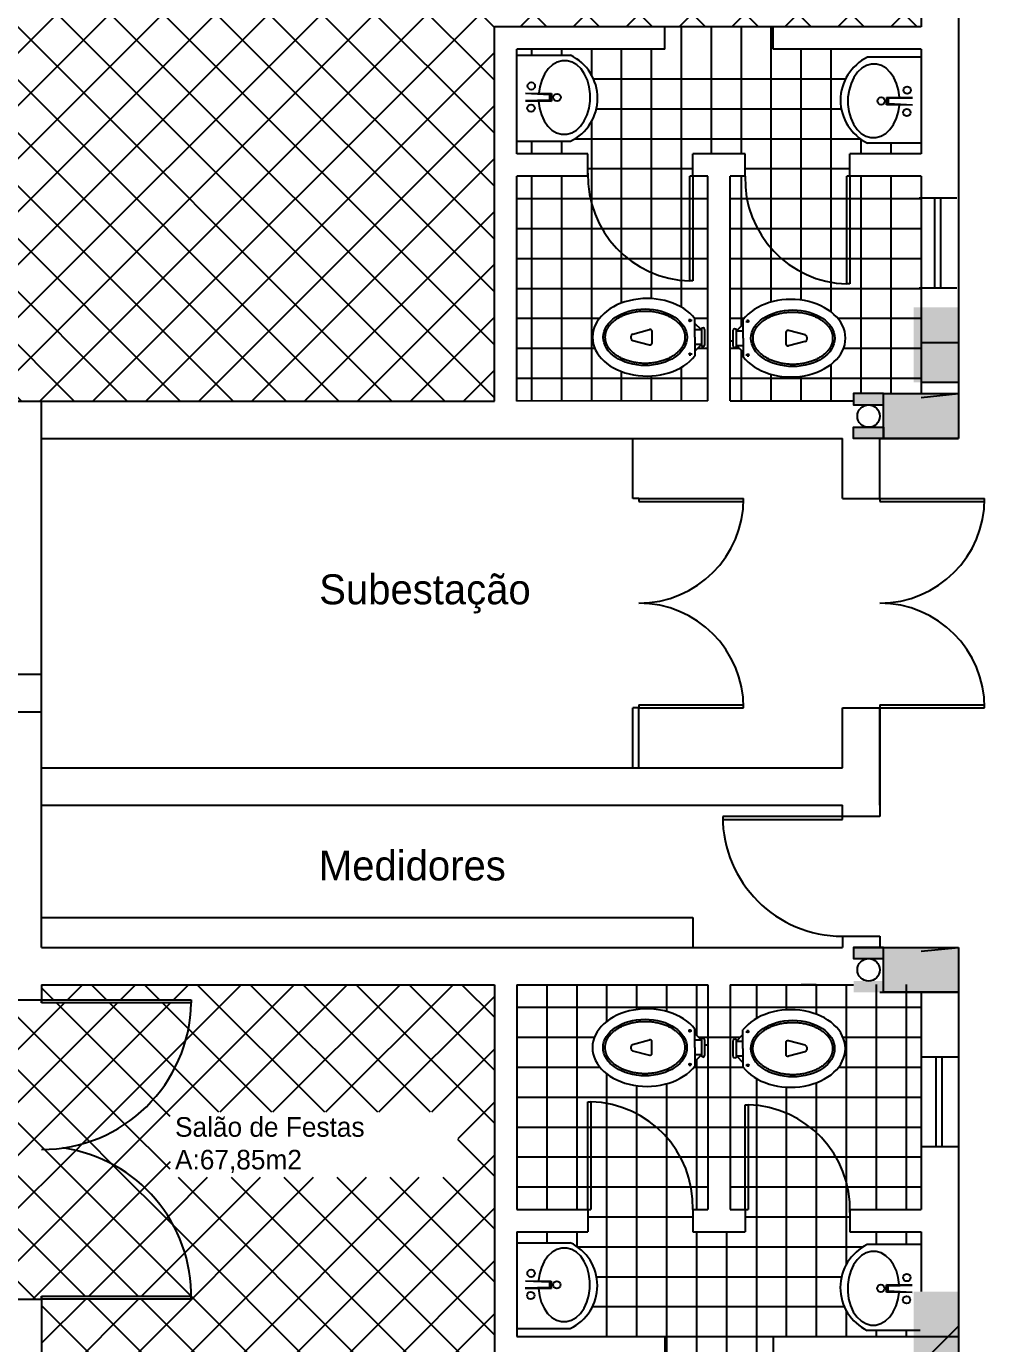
# Model space of a CAD drawing. Header units: millimetres. Extents: x 935 to 1399, y 512 to 900.
# Drawn here: x 1101.96 to 1108.36, y 846.52 to 855.33 of the extents above; entities that cross this region are included whole.
import ezdxf

# ---------------------------------------------------------------- set-up
doc = ezdxf.new("R2010")
doc.units = ezdxf.units.MM
doc.layers.add('LAYER1', color=1, linetype='Continuous')
doc.layers.add('MOBIL', color=7, linetype='Continuous')

msp = doc.modelspace()

# ---------------------------------------------------------------- hatches: boundary and pattern name
for points in [[(1107.88786, 853.44786), (1107.88786, 852.94786), (1108.18786, 852.94786), (1108.18786, 853.44786)], [(1107.88786, 853.44786), (1107.88786, 852.94786), (1108.18786, 852.94786), (1108.18786, 853.44786)], [(1107.68786, 852.57187), (1108.18786, 852.57187), (1108.18786, 852.87187), (1107.68786, 852.87187)], [(1107.68786, 848.87187), (1108.18786, 848.87187), (1108.18786, 849.17187), (1107.68786, 849.17187)], [(1107.88786, 846.87187), (1107.88786, 846.37187), (1108.18786, 846.37187), (1108.18786, 846.87187)], [(1107.88786, 846.87187), (1107.88786, 846.37187), (1108.18786, 846.37187), (1108.18786, 846.87187)]]:
    msp.add_hatch(color=256).paths.add_polyline_path(points)
h = msp.add_hatch(color=7)
h.paths.add_polyline_path([(1107.68786, 852.57187), (1107.68786, 852.64687), (1107.48786, 852.64687), (1107.48786, 852.57187)])
h.paths.add_polyline_path([(1107.68786, 852.79687), (1107.68786, 852.87187), (1107.48786, 852.87187), (1107.48786, 852.79687)])
h = msp.add_hatch(color=7)
h.paths.add_polyline_path([(1107.68786, 848.87187), (1107.68786, 848.94687), (1107.48786, 848.94687), (1107.48786, 848.87187)])
h.paths.add_polyline_path([(1107.68786, 849.09687), (1107.68786, 849.17187), (1107.48786, 849.17187), (1107.48786, 849.09687)])
at = {"layer": 'MOBIL'}
h = msp.add_hatch(dxfattribs=at)
h.set_pattern_fill('NET', color=254, scale=2, angle=45, style=0)
h.set_pattern_definition([(45, (1566.02895, 455.18879), (-0.1767767, 0.1767767), []), (135, (1566.02895, 455.18879), (-0.1767767, -0.1767767), [])])
h.paths.add_polyline_path([(1107.93786, 857.87187), (1100.31286, 857.87187), (1100.31286, 853.82187, -0.4069426), (1101.11628, 853.0382), (1101.11628, 853.01187), (1100.31286, 853.01187), (1100.31286, 852.87187), (1100.56286, 852.87187), (1100.56286, 852.82187), (1101.31286, 852.82187), (1101.31286, 852.87187), (1101.81286, 852.87187), (1101.81286, 852.82187), (1105.08786, 852.82187), (1105.08786, 855.32316), (1106.22536, 855.32316), (1106.95036, 855.32316), (1107.93786, 855.32316)])
h.paths.add_polyline_path([(1102.7077, 857.84405), (1105.77436, 857.84405), (1105.77436, 857.17738), (1102.7077, 857.17738)], flags=24)

# ---------------------------------------------------------------- linework, layer by layer
at = {"color": 6}
for p, q in [((1108.18786, 862.87187), (1108.18786, 852.57187)), ((1108.18786, 862.87187), (1108.18786, 852.57187)), ((1107.93786, 862.57187), (1107.93786, 855.32316)), ((1106.22536, 855.32316), (1105.08786, 855.32316)), ((1105.08786, 852.82184), (1105.08786, 855.32316)), ((1106.22536, 855.17316), (1106.22536, 855.32316)), ((1107.93786, 855.32316), (1106.95036, 855.32316)), ((1106.95036, 855.17316), (1106.95036, 855.32316)), ((1106.22536, 855.17316), (1105.23786, 855.17316)), ((1105.23786, 854.47448), (1105.23786, 855.17316)), ((1107.93786, 855.17316), (1106.95036, 855.17316)), ((1107.93786, 855.17316), (1107.93786, 854.47448)), ((1105.23786, 854.47448), (1105.23786, 854.87316)), ((1105.23786, 854.47448), (1105.23786, 854.87316)), ((1105.71257, 854.47448), (1105.23786, 854.47448)), ((1106.41286, 854.32448), (1106.41286, 854.47448)), ((1106.76286, 854.47448), (1106.41286, 854.47448)), ((1106.76286, 854.32448), (1106.76286, 854.47448)), ((1107.93786, 854.47448), (1107.46286, 854.47448)), ((1107.46286, 854.32448), (1107.46286, 854.47448)), ((1105.23786, 852.82184), (1105.23786, 854.32448)), ((1105.23786, 852.87316), (1105.23786, 854.32316)), ((1106.51286, 854.32448), (1106.41286, 854.32448)), ((1106.51286, 852.82316), (1106.51286, 854.32448)), ((1106.76286, 854.32448), (1106.66286, 854.32448)), ((1106.66286, 852.82316), (1106.66286, 854.32448)), ((1107.93786, 854.32448), (1107.46286, 854.32448)), ((1107.93786, 854.32448), (1107.93786, 852.87187)), ((1105.23786, 852.87316), (1105.23786, 854.17316)), ((1105.23786, 853.02316), (1105.23786, 854.17316)), ((1105.23786, 853.02316), (1105.23786, 854.17316)), ((1108.1761, 854.17683), (1107.9261, 854.17683)), ((1105.23786, 853.02316), (1105.23786, 853.79105)), ((1108.1761, 853.57683), (1107.9261, 853.57683)), ((1107.93786, 853.21287), (1108.18786, 853.21287)), ((1101.81286, 852.82187), (1105.08786, 852.82187)), ((1102.06286, 849.17187), (1102.06286, 852.82187)), ((1102.06286, 852.57187), (1107.41286, 852.57187)), ((1102.06286, 850.99687), (1102.06286, 852.57187)), ((1106.01286, 852.17187), (1106.01286, 852.57187)), ((1106.26286, 852.57187), (1107.41286, 852.57187)), ((1107.41286, 852.17187), (1107.41286, 852.57187)), ((1107.66286, 852.17187), (1107.66286, 852.57187)), ((1107.66286, 852.57187), (1108.18786, 852.57187)), ((1106.05286, 852.17187), (1106.01286, 852.17187)), ((1107.41286, 852.17187), (1107.66286, 852.17187)), ((1100.06286, 850.99687), (1102.06286, 850.99687)), ((1100.06286, 850.74687), (1102.06286, 850.74687)), ((1106.01286, 850.37187), (1106.01286, 850.77187)), ((1106.05286, 850.77187), (1106.01286, 850.77187)), ((1106.05286, 850.37187), (1106.05286, 850.77187)), ((1107.41286, 850.37187), (1107.41286, 850.77187)), ((1107.41286, 850.77187), (1107.66286, 850.77187)), ((1107.66286, 850.12187), (1107.66286, 850.77187)), ((1107.66286, 850.77187), (1107.66286, 850.04687)), ((1102.06286, 850.37187), (1107.41286, 850.37187)), ((1102.06286, 849.17187), (1102.06286, 850.12187)), ((1102.06286, 850.12187), (1107.41286, 850.12187)), ((1107.41286, 850.04687), (1107.41286, 850.12187)), ((1107.66286, 850.04687), (1107.41286, 850.04687)), ((1107.41286, 849.24687), (1107.41286, 849.17187)), ((1107.41286, 849.24687), (1107.66286, 849.24687)), ((1107.66286, 849.24687), (1107.66286, 849.17187)), ((1102.06286, 849.17187), (1107.41286, 849.17187)), ((1107.48786, 849.17187), (1108.18786, 849.17187)), ((1108.18786, 849.17187), (1108.18786, 839.87187)), ((1108.18786, 849.17187), (1108.18786, 846.24687)), ((1102.06286, 848.92187), (1102.06286, 848.80187)), ((1102.06286, 848.92187), (1105.08786, 848.92187)), ((1105.08786, 848.92187), (1105.08786, 846.42187)), ((1105.23786, 848.92187), (1106.03786, 848.92187)), ((1105.23786, 848.92187), (1105.23786, 847.42055)), ((1105.68934, 848.92187), (1106.51286, 848.92187)), ((1106.51286, 848.92187), (1106.51286, 847.42055)), ((1106.66286, 848.92187), (1107.13786, 848.92187)), ((1106.66286, 848.92187), (1106.66286, 847.42055)), ((1107.13786, 848.92319), (1107.23786, 848.92319)), ((1107.13786, 848.92187), (1107.48786, 848.92187)), ((1101.81286, 848.82187), (1102.06286, 848.82187)), ((1107.66286, 848.87187), (1108.18786, 848.87187)), ((1107.93786, 848.87187), (1107.93786, 847.57187)), ((1107.93786, 848.87187), (1107.93786, 847.42187)), ((1107.93786, 848.87187), (1107.93786, 847.42055)), ((1107.93786, 848.72187), (1107.93786, 847.95398)), ((1107.93786, 848.72187), (1107.93786, 847.57187)), ((1107.93786, 848.72187), (1107.93786, 847.57187)), ((1108.18483, 848.43947), (1107.93483, 848.43947)), ((1108.18483, 847.83947), (1107.93483, 847.83947)), ((1105.23786, 847.42055), (1105.71286, 847.42055)), ((1105.71286, 847.42055), (1105.71286, 847.27055)), ((1106.41286, 847.42055), (1106.51286, 847.42055)), ((1106.41286, 847.42055), (1106.41286, 847.27055)), ((1106.66286, 847.42055), (1106.76286, 847.42055)), ((1106.76286, 847.42055), (1106.76286, 847.27055)), ((1105.23786, 847.27055), (1105.23786, 846.57187)), ((1105.23786, 847.27055), (1105.71286, 847.27055)), ((1106.41286, 847.27055), (1106.76286, 847.27055)), ((1107.46314, 847.27055), (1107.93786, 847.27055)), ((1107.93786, 847.27055), (1107.93786, 846.87187)), ((1107.93786, 847.27055), (1107.93786, 846.87187)), ((1107.93786, 847.27055), (1107.93786, 846.87187)), ((1101.81286, 846.82187), (1102.06286, 846.82187)), ((1102.06286, 846.84187), (1102.06286, 840.12187)), ((1105.23786, 846.57187), (1106.22536, 846.57187)), ((1106.22536, 846.57187), (1106.22536, 846.42187)), ((1106.95036, 846.57187), (1107.96832, 846.57187)), ((1106.95036, 846.57187), (1106.95036, 846.42187))]:
    msp.add_line(p, q, dxfattribs=at)
at = {"color": 254}
for p, q in [((1106.95036, 855.32316), (1106.22536, 855.32316)), ((1106.33786, 854.47448), (1106.33786, 855.32316)), ((1106.53786, 854.47448), (1106.53786, 855.32316)), ((1106.73786, 854.47448), (1106.73786, 855.32316)), ((1106.93786, 854.47448), (1106.93786, 855.32316)), ((1105.33786, 855.13229), (1105.33786, 855.17316)), ((1105.53786, 855.13229), (1105.53786, 855.17316)), ((1105.73786, 854.99895), (1105.73786, 855.17316)), ((1105.93786, 853.47752), (1105.93786, 855.17316)), ((1106.13786, 853.50645), (1106.13786, 855.17316)), ((1107.13786, 853.84725), (1107.13786, 855.17316)), ((1107.33786, 853.69779), (1107.33786, 855.17316)), ((1105.73786, 852.82316), (1105.73786, 854.69206)), ((1105.33786, 854.47448), (1105.33786, 854.55872)), ((1105.53786, 854.47448), (1105.53786, 854.55872)), ((1106.33786, 853.44887), (1106.33786, 854.57316)), ((1107.53786, 854.47448), (1107.53786, 854.57066)), ((1107.73786, 854.47448), (1107.73786, 854.54587)), ((1106.93786, 853.48418), (1106.93786, 854.47448)), ((1105.33786, 852.82184), (1105.33786, 854.32448)), ((1105.53786, 852.82184), (1105.53786, 854.32448)), ((1106.73786, 853.32444), (1106.73786, 854.32448)), ((1107.13786, 853.49689), (1107.13786, 854.32448)), ((1107.33786, 853.41715), (1107.33786, 854.32448)), ((1107.53786, 852.87187), (1107.53786, 854.32448)), ((1107.53786, 853.63329), (1107.53786, 854.32448)), ((1107.73786, 852.87187), (1107.73786, 854.32448)), ((1106.68398, 853.22316), (1106.66286, 853.22316)), ((1106.73786, 852.82316), (1106.73786, 853.1607)), ((1106.33786, 852.82316), (1106.33786, 853.04784)), ((1107.33786, 852.82316), (1107.33786, 853.06798)), ((1105.93786, 852.82184), (1105.93786, 853.01919)), ((1106.13786, 852.82316), (1106.13786, 852.99026)), ((1106.93786, 852.82316), (1106.93786, 853.00096)), ((1107.13786, 852.82316), (1107.13786, 852.98825)), ((1102.14274, 848.82187), (1102.06286, 848.90176)), ((1102.3366, 848.92187), (1102.2366, 848.82187)), ((1102.4963, 848.82187), (1102.3963, 848.92187)), ((1103.75081, 848.92187), (1102.54623, 847.71728)), ((1102.69015, 848.92187), (1102.59015, 848.82187)), ((1102.84985, 848.82187), (1102.74985, 848.92187)), ((1103.0437, 848.92187), (1102.9437, 848.82187)), ((1103.39726, 848.92187), (1103.0254, 848.55001)), ((1103.95465, 848.07062), (1103.1034, 848.92187)), ((1104.10436, 848.92187), (1103.25312, 848.07062)), ((1104.3082, 848.07062), (1103.45696, 848.92187)), ((1104.45792, 848.92187), (1103.60667, 848.07062)), ((1104.66176, 848.07062), (1103.81051, 848.92187)), ((1104.81147, 848.92187), (1103.96022, 848.07062)), ((1105.08786, 847.99808), (1104.16406, 848.92187)), ((1105.08786, 848.35163), (1104.51762, 848.92187)), ((1105.08786, 848.70518), (1104.87117, 848.92187)), ((1105.43786, 848.92187), (1105.43786, 847.42055)), ((1105.63786, 848.92187), (1105.63786, 847.42055)), ((1105.83786, 848.92187), (1105.83786, 848.67705)), ((1106.03786, 848.92187), (1106.03786, 848.75678)), ((1106.23786, 848.92187), (1106.23786, 848.74407)), ((1106.43786, 848.92187), (1106.43786, 848.58433)), ((1106.83786, 848.92187), (1106.83786, 848.69719)), ((1107.03786, 848.92187), (1107.03786, 848.75477)), ((1107.23786, 848.92319), (1107.23786, 848.72584)), ((1107.43786, 848.92187), (1107.43786, 847.05297)), ((1107.63786, 848.92319), (1107.63786, 847.42055)), ((1107.83786, 848.92319), (1107.83786, 847.42055)), ((1105.08786, 848.8447), (1104.31378, 848.07062)), ((1102.9237, 848.80187), (1101.81286, 847.69102)), ((1102.57015, 848.80187), (1101.81286, 848.04457)), ((1102.2166, 848.80187), (1101.81286, 848.39813)), ((1102.61991, 847.99115), (1101.81286, 848.7982)), ((1102.80892, 848.15569), (1102.16274, 848.80187)), ((1102.9528, 848.36536), (1102.5163, 848.80187)), ((1103.04403, 848.62769), (1102.86985, 848.80187)), ((1103.6011, 848.07062), (1103.04403, 848.62769)), ((1103.0254, 848.55001), (1102.33471, 847.85932)), ((1105.08786, 848.49115), (1104.66733, 848.07062)), ((1106.49173, 848.52187), (1106.51286, 848.52187)), ((1102.38316, 847.87434), (1101.81286, 848.44465)), ((1103.24754, 848.07062), (1102.9528, 848.36536)), ((1106.43786, 848.42059), (1106.43786, 847.42055)), ((1105.83786, 848.32787), (1105.83786, 847.42055)), ((1106.83786, 848.29616), (1106.83786, 847.17187)), ((1106.03786, 848.24814), (1106.03786, 847.42055)), ((1106.23786, 848.26085), (1106.23786, 847.27055)), ((1107.03786, 848.23858), (1107.03786, 846.57187)), ((1107.23786, 848.26751), (1107.23786, 846.57187)), ((1102.9216, 848.04301), (1102.80892, 848.15569)), ((1105.08786, 848.13759), (1104.84327, 847.893)), ((1105.63786, 848.11174), (1105.63786, 847.42055)), ((1103.06208, 846.84187), (1101.81286, 848.0911)), ((1105.83786, 848.04724), (1105.83786, 846.57187)), ((1102.9216, 847.68946), (1102.61991, 847.99115)), ((1102.33471, 847.85932), (1102.29091, 847.81552)), ((1102.5331, 847.7244), (1102.38316, 847.87434)), ((1105.08786, 847.64452), (1104.84327, 847.88911)), ((1106.03786, 847.89777), (1106.03786, 846.57187)), ((1102.29091, 847.81552), (1101.81286, 847.33747)), ((1105.08786, 847.78404), (1102.36645, 845.06263)), ((1102.70853, 846.84187), (1101.81286, 847.73754)), ((1102.54623, 847.71728), (1101.81286, 846.98391)), ((1102.94539, 847.31211), (1102.5331, 847.7244)), ((1102.9216, 847.7391), (1102.75045, 847.56796)), ((1104.58414, 847.63388), (1102.06286, 845.11259)), ((1104.23059, 847.63388), (1102.06286, 845.46615)), ((1103.87703, 847.63388), (1102.06286, 845.8197)), ((1103.16993, 847.63388), (1102.90972, 847.37367)), ((1105.27159, 845.33947), (1102.97718, 847.63388)), ((1103.52348, 847.63388), (1103.02025, 847.13065)), ((1105.2328, 845.73181), (1103.33073, 847.63388)), ((1107.49297, 843.82519), (1103.68429, 847.63388)), ((1105.08786, 846.58386), (1104.03784, 847.63388)), ((1105.08786, 846.93742), (1104.39139, 847.63388)), ((1105.08786, 847.29097), (1104.74495, 847.63388)), ((1102.75045, 847.56796), (1102.00436, 846.82187)), ((1105.08786, 847.43049), (1102.9129, 845.25553)), ((1102.35498, 846.84187), (1101.81286, 847.38399)), ((1102.90972, 847.37367), (1102.37792, 846.84187)), ((1104.99023, 845.26727), (1102.94539, 847.31211)), ((1105.43786, 847.27055), (1105.43786, 847.19916)), ((1105.63786, 847.27055), (1105.63786, 847.17437)), ((1106.23786, 847.27055), (1106.23786, 846.42187)), ((1106.43786, 847.27055), (1106.43786, 846.42187)), ((1106.63786, 847.27055), (1106.63786, 846.42187)), ((1106.83786, 847.27055), (1106.83786, 846.42187)), ((1107.63786, 847.27055), (1107.63786, 847.18631)), ((1107.83786, 847.27055), (1107.83786, 847.18631)), ((1103.02025, 847.13065), (1102.73147, 846.84187)), ((1105.08786, 847.07693), (1103.18241, 845.17148)), ((1102.02142, 846.82187), (1101.81286, 847.03043)), ((1102.71147, 846.82187), (1102.06286, 846.17325)), ((1102.35792, 846.82187), (1102.06286, 846.52681)), ((1103.11933, 845.72396), (1102.06286, 846.78043)), ((1103.41521, 845.78164), (1102.37498, 846.82187)), ((1104.34999, 845.20041), (1102.72853, 846.82187)), ((1104.55981, 845.34414), (1103.06286, 846.8411)), ((1105.08786, 846.72338), (1103.18241, 844.81793)), ((1107.43786, 846.74608), (1107.43786, 846.57187)), ((1108.18786, 846.6414), (1106.07876, 844.5323)), ((1107.63786, 846.61273), (1107.63786, 846.57187)), ((1107.83786, 846.61273), (1107.83786, 846.57187))]:
    msp.add_line(p, q, dxfattribs=at)
at = {"color": 7}
for p, q in [((1107.43274, 854.97316), (1105.75058, 854.97316)), ((1107.40562, 854.77316), (1105.769, 854.77316)), ((1107.53427, 854.57316), (1105.62341, 854.57316)), ((1106.41286, 854.37316), (1105.71257, 854.37316)), ((1107.46286, 854.37316), (1106.76286, 854.37316)), ((1106.51286, 854.17316), (1105.23786, 854.17316)), ((1107.93786, 854.17316), (1106.66286, 854.17316)), ((1106.51286, 853.97316), (1105.23786, 853.97316)), ((1107.93786, 853.97316), (1106.66286, 853.97316)), ((1106.51286, 853.77316), (1105.23786, 853.77316)), ((1107.93786, 853.77316), (1106.66286, 853.77316)), ((1106.51286, 853.57316), (1105.23786, 853.57316)), ((1107.93786, 853.57316), (1106.66286, 853.57316)), ((1105.78851, 853.37316), (1105.23786, 853.37316)), ((1106.51286, 853.37316), (1106.42641, 853.37316)), ((1106.75464, 853.37316), (1106.66286, 853.37316)), ((1107.93786, 853.37316), (1107.38332, 853.37316)), ((1105.75914, 853.17316), (1105.23786, 853.17316)), ((1106.51286, 853.17316), (1106.44527, 853.17316)), ((1106.72539, 853.17316), (1106.66286, 853.17316)), ((1107.93786, 853.17316), (1107.41967, 853.17316)), ((1106.51286, 852.97316), (1105.23786, 852.97316)), ((1107.93786, 852.97316), (1106.66286, 852.97316)), ((1105.23786, 848.77187), (1107.93786, 848.77187)), ((1105.23786, 848.57187), (1105.75604, 848.57187)), ((1106.45032, 848.57187), (1106.73044, 848.57187)), ((1107.41657, 848.57187), (1107.93786, 848.57187)), ((1105.23786, 848.37187), (1105.79239, 848.37187)), ((1106.42107, 848.37187), (1106.7493, 848.37187)), ((1107.3872, 848.37187), (1107.93786, 848.37187)), ((1105.23786, 848.17187), (1107.93786, 848.17187)), ((1105.23786, 847.97187), (1107.93786, 847.97187)), ((1105.23786, 847.77187), (1107.93786, 847.77187)), ((1105.23786, 847.57187), (1106.51286, 847.57187)), ((1106.66286, 847.57187), (1107.93786, 847.57187)), ((1105.71286, 847.37187), (1106.41286, 847.37187)), ((1106.76286, 847.37187), (1107.46314, 847.37187)), ((1105.64144, 847.17187), (1107.5523, 847.17187)), ((1105.77009, 846.97187), (1107.40671, 846.97187)), ((1105.74297, 846.77187), (1107.42513, 846.77187)), ((1105.23786, 846.57187), (1108.18786, 846.57187))]:
    msp.add_line(p, q, dxfattribs=at)
at = {"color": 1}
for p, q in [((1106.39286, 853.62448), (1106.39286, 854.32448)), ((1106.41286, 854.32448), (1106.39286, 854.32448)), ((1106.41286, 854.32448), (1106.41286, 853.62448)), ((1107.44286, 853.60448), (1107.44286, 854.32448)), ((1107.46286, 854.32448), (1107.46286, 853.60448)), ((1107.65036, 854.32448), (1107.63036, 854.32448)), ((1106.41286, 853.62448), (1106.39286, 853.62448)), ((1107.46286, 853.60448), (1107.44286, 853.60448)), ((1106.01173, 853.27024), (1106.12373, 853.30025)), ((1106.40847, 853.36035), (1106.38607, 853.36035)), ((1106.39447, 853.35195), (1106.39447, 853.37208)), ((1106.42724, 853.24835), (1106.42724, 853.37208)), ((1106.47146, 853.29735), (1106.42724, 853.34158)), ((1106.47146, 853.29735), (1106.42724, 853.29735)), ((1106.47146, 853.30085), (1106.47146, 853.19585)), ((1106.48196, 853.31135), (1106.48196, 853.31135)), ((1106.49246, 853.30085), (1106.49246, 853.19585)), ((1106.68398, 853.19007), (1106.68398, 853.29507)), ((1106.70498, 853.29157), (1106.74921, 853.33579)), ((1106.70498, 853.19007), (1106.70498, 853.29507)), ((1106.70498, 853.29157), (1106.74921, 853.29157)), ((1106.74921, 853.24257), (1106.74921, 853.3663)), ((1106.76798, 853.35457), (1106.79038, 853.35457)), ((1106.78198, 853.34617), (1106.78198, 853.3663)), ((1107.16471, 853.26375), (1107.05271, 853.29376)), ((1106.00136, 853.24069), (1106.00136, 853.25672)), ((1106.01173, 853.22717), (1106.12373, 853.19716)), ((1106.14136, 853.21068), (1106.14136, 853.28673)), ((1106.42724, 853.24835), (1106.42724, 853.12462)), ((1106.74921, 853.24257), (1106.74921, 853.11884)), ((1107.03509, 853.28024), (1107.03509, 853.20419)), ((1107.16471, 853.22068), (1107.05271, 853.19067)), ((1107.17509, 853.25023), (1107.17509, 853.2342)), ((1106.40847, 853.13635), (1106.38607, 853.13635)), ((1106.39447, 853.14475), (1106.39447, 853.12462)), ((1106.47146, 853.19935), (1106.42724, 853.15513)), ((1106.47146, 853.19935), (1106.42724, 853.19935)), ((1106.69448, 853.17957), (1106.69448, 853.17957)), ((1106.70498, 853.19357), (1106.74921, 853.19357)), ((1106.70498, 853.19357), (1106.74921, 853.14935)), ((1106.76798, 853.13057), (1106.79038, 853.13057)), ((1106.78198, 853.13897), (1106.78198, 853.11884)), ((1106.05286, 852.17187), (1106.75286, 852.17187)), ((1106.05286, 852.17187), (1106.05286, 852.15187)), ((1106.05286, 852.15187), (1106.75286, 852.15187)), ((1107.66286, 852.17187), (1108.36286, 852.17187)), ((1107.66286, 852.17187), (1107.66286, 852.15187)), ((1107.66286, 852.15187), (1108.36286, 852.15187)), ((1106.05286, 850.79187), (1106.75286, 850.79187)), ((1106.05286, 850.79187), (1106.05286, 850.77187)), ((1106.05286, 850.77187), (1106.75286, 850.77187)), ((1107.66286, 850.79187), (1107.66286, 850.77187)), ((1107.66286, 850.79187), (1108.36286, 850.79187)), ((1107.66286, 850.77187), (1108.36286, 850.77187)), ((1107.41286, 850.04687), (1106.61286, 850.04687)), ((1106.61286, 850.04687), (1106.61286, 850.02687)), ((1107.41286, 850.02687), (1107.41286, 850.04687)), ((1106.61286, 850.02687), (1107.41286, 850.02687)), ((1102.06286, 849.37187), (1106.41286, 849.37187)), ((1106.41286, 849.37187), (1106.41286, 849.17187)), ((1102.06286, 848.82187), (1103.06286, 848.82187)), ((1102.06286, 848.80187), (1102.06286, 848.82187)), ((1103.06286, 848.82187), (1103.06286, 848.80187)), ((1103.06286, 848.80187), (1102.06286, 848.80187)), ((1106.011, 848.52435), (1106.123, 848.55436)), ((1106.14062, 848.46479), (1106.14062, 848.54083)), ((1106.40773, 848.61446), (1106.38533, 848.61446)), ((1106.39373, 848.60606), (1106.39373, 848.62619)), ((1106.4265, 848.50246), (1106.4265, 848.62619)), ((1106.47073, 848.55146), (1106.4265, 848.59568)), ((1106.47073, 848.55146), (1106.4265, 848.55146)), ((1106.47073, 848.55496), (1106.47073, 848.44996)), ((1106.48123, 848.56546), (1106.48123, 848.56546)), ((1106.49173, 848.55496), (1106.49173, 848.44996)), ((1106.68325, 848.44417), (1106.68325, 848.54917)), ((1106.70425, 848.54567), (1106.74847, 848.5899)), ((1106.70425, 848.44417), (1106.70425, 848.54917)), ((1106.70425, 848.54567), (1106.74847, 848.54567)), ((1106.74847, 848.49667), (1106.74847, 848.6204)), ((1106.76724, 848.60867), (1106.78964, 848.60867)), ((1106.78124, 848.60027), (1106.78124, 848.6204)), ((1107.16398, 848.51786), (1107.05198, 848.54787)), ((1106.00062, 848.4948), (1106.00062, 848.51082)), ((1106.011, 848.48127), (1106.123, 848.45126)), ((1106.4265, 848.50246), (1106.4265, 848.37873)), ((1106.47073, 848.45346), (1106.4265, 848.40924)), ((1106.47073, 848.45346), (1106.4265, 848.45346)), ((1106.74847, 848.49667), (1106.74847, 848.37294)), ((1107.03435, 848.53435), (1107.03435, 848.4583)), ((1107.16398, 848.47479), (1107.05198, 848.44478)), ((1107.17435, 848.50434), (1107.17435, 848.48831)), ((1106.40773, 848.39046), (1106.38533, 848.39046)), ((1106.39373, 848.39886), (1106.39373, 848.37873)), ((1106.69375, 848.43367), (1106.69375, 848.43367)), ((1106.70425, 848.44767), (1106.74847, 848.44767)), ((1106.70425, 848.44767), (1106.74847, 848.40345)), ((1106.76724, 848.38467), (1106.78964, 848.38467)), ((1106.78124, 848.39307), (1106.78124, 848.37294)), ((1105.71286, 847.42055), (1105.71286, 848.14055)), ((1105.71286, 848.14055), (1105.73286, 848.14055)), ((1105.73286, 848.14055), (1105.73286, 847.42055)), ((1106.76286, 847.42055), (1106.76286, 848.12055)), ((1106.76286, 848.12055), (1106.78286, 848.12055)), ((1106.78286, 848.12055), (1106.78286, 847.42055)), ((1105.52536, 847.42055), (1105.54536, 847.42055)), ((1106.76286, 847.42055), (1106.78286, 847.42055)), ((1102.06286, 846.84187), (1103.06286, 846.84187)), ((1102.06286, 846.82187), (1102.06286, 846.84187)), ((1103.06286, 846.82187), (1102.06286, 846.82187)), ((1103.06286, 846.84187), (1103.06286, 846.82187))]:
    msp.add_line(p, q, dxfattribs=at)
at = {"color": 3}
for p, q in [((1108.0311, 853.57683), (1108.0311, 854.17683)), ((1108.0711, 853.57683), (1108.0711, 854.17683)), ((1108.03983, 847.83947), (1108.03983, 848.43947)), ((1108.07983, 847.83947), (1108.07983, 848.43947))]:
    msp.add_line(p, q, dxfattribs=at)
for p, q in [((1107.93786, 852.94786), (1108.18786, 852.94786)), ((1107.93786, 852.94786), (1108.18786, 852.94786)), ((1107.68786, 852.57187), (1107.68786, 852.87187)), ((1107.68786, 852.87187), (1108.18786, 852.87187)), ((1107.93786, 852.84687), (1108.18786, 852.87187)), ((1108.18786, 852.87187), (1108.18786, 852.57187)), ((1108.18786, 852.57187), (1107.68786, 852.57187)), ((1107.68786, 848.87187), (1107.68786, 849.17187)), ((1107.68786, 849.17187), (1108.18786, 849.17187)), ((1107.93786, 849.14687), (1108.18786, 849.17187)), ((1108.18786, 849.17187), (1108.18786, 848.87187)), ((1108.18786, 848.87187), (1107.68786, 848.87187))]:
    msp.add_line(p, q)
msp.add_lwpolyline([(1107.68786, 852.87187), (1107.48786, 852.87187), (1107.48786, 852.79687), (1107.68786, 852.79687)], dxfattribs=at)
for points in [[(1107.68786, 852.57187), (1107.48786, 852.57187), (1107.48786, 852.64687), (1107.68786, 852.64687)], [(1107.68786, 849.17187), (1107.48786, 849.17187), (1107.48786, 849.09687), (1107.68786, 849.09687)]]:
    msp.add_lwpolyline(points, close=True, dxfattribs=at)
at = {"color": 1}
for centre in [(1106.39447, 853.36035), (1106.78198, 853.35457), (1106.39447, 853.13635), (1106.78198, 853.13057), (1106.39373, 848.61446), (1106.78124, 848.60867), (1106.39373, 848.39046), (1106.78124, 848.38467)]:
    msp.add_circle(centre, 0.0056, dxfattribs=at)
at = {"color": 3}
for centre in [(1107.58786, 852.72187), (1107.58786, 849.02187)]:
    msp.add_circle(centre, 0.075, dxfattribs=at)
at = {"color": 1}
for centre, radius, start, end in [((1106.41286, 854.32448), 0.70029, 178.363423, 268.363423), ((1107.46286, 854.30448), 0.70029, 178.363423, 268.363423), ((1106.12736, 853.28673), 0.014, 0, 105), ((1106.48196, 853.30085), 0.0105, 90, 180), ((1106.48196, 853.30085), 0.0105, 0, 90), ((1106.69448, 853.29507), 0.0105, 90, 180), ((1106.69448, 853.29507), 0.0105, 0, 90), ((1107.04909, 853.28024), 0.014, 75, 180), ((1106.01536, 853.25672), 0.014, 105, 180), ((1106.01536, 853.24069), 0.014, 180, 255), ((1106.12736, 853.21068), 0.014, 255, 0), ((1107.04909, 853.20419), 0.014, 180, 285), ((1107.16109, 853.25023), 0.014, 0, 75), ((1107.16109, 853.2342), 0.014, 285, 0), ((1106.48196, 853.19585), 0.0105, 180, 270), ((1106.48196, 853.19585), 0.0105, 270, 0), ((1106.69448, 853.19007), 0.0105, 180, 270), ((1106.69448, 853.19007), 0.0105, 270, 0), ((1106.05286, 852.17187), 0.7, 270, 0), ((1107.66286, 852.17187), 0.7, 270, 0), ((1106.05286, 850.77187), 0.7, 0, 90), ((1107.66286, 850.77187), 0.7, 0, 90), ((1107.41286, 850.04687), 0.8, 180, 270), ((1102.06286, 848.82187), 1.0002, 270, 358.854237), ((1106.12662, 848.54083), 0.014, 0, 105), ((1106.48123, 848.55496), 0.0105, 90, 180), ((1106.48123, 848.55496), 0.0105, 0, 90), ((1106.69375, 848.54917), 0.0105, 90, 180), ((1106.69375, 848.54917), 0.0105, 0, 90), ((1107.04835, 848.53435), 0.014, 75, 180), ((1106.01462, 848.51082), 0.014, 105, 180), ((1106.01462, 848.4948), 0.014, 180, 255), ((1106.12662, 848.46479), 0.014, 255, 0), ((1107.04835, 848.4583), 0.014, 180, 285), ((1107.16035, 848.50434), 0.014, 0, 75), ((1107.16035, 848.48831), 0.014, 285, 0), ((1106.48123, 848.44996), 0.0105, 180, 270), ((1106.48123, 848.44996), 0.0105, 270, 0), ((1106.69375, 848.44417), 0.0105, 180, 270), ((1106.69375, 848.44417), 0.0105, 270, 0), ((1105.71286, 847.44055), 0.70029, 358.363423, 88.363423), ((1106.76286, 847.42055), 0.70029, 358.363423, 88.363423), ((1102.06286, 846.84187), 1, 358.854008, 81.849462)]:
    msp.add_arc(centre, radius, start, end, dxfattribs=at)
for centre, major_axis in [((1106.10746, 853.24835), (-0.364, 0)), ((1107.06898, 853.24257), (0.364, 0)), ((1106.10673, 848.50246), (-0.364, 0)), ((1107.06825, 848.49667), (0.364, 0))]:
    msp.add_ellipse(centre, major_axis=major_axis, ratio=0.7115385, start_param=-2.6435333, end_param=2.6435333, dxfattribs=at)
for centre, major_axis in [((1106.09485, 853.24891), (-0.28, 0)), ((1107.08159, 853.24202), (0.28, 0)), ((1106.09412, 848.50301), (-0.28, 0)), ((1107.08086, 848.49612), (0.28, 0))]:
    msp.add_ellipse(centre, major_axis=major_axis, ratio=0.675, dxfattribs=at)
for points in [[(1105.82885, 853.24891), (1105.82885, 853.21526), (1105.8481, 853.1839), (1105.86783, 853.15175), (1105.9047, 853.12687), (1105.98316, 853.07391), (1106.09485, 853.07391), (1106.20655, 853.07391), (1106.28501, 853.12687), (1106.32188, 853.15175), (1106.34161, 853.1839), (1106.36085, 853.21526), (1106.36085, 853.24891), (1106.36085, 853.28255), (1106.34161, 853.31391), (1106.32188, 853.34606), (1106.28501, 853.37094), (1106.20655, 853.42391), (1106.09485, 853.42391), (1105.98316, 853.42391), (1105.9047, 853.37094), (1105.86783, 853.34606), (1105.8481, 853.31391), (1105.82885, 853.28255), (1105.82885, 853.24891)], [(1107.34759, 853.24202), (1107.34759, 853.27566), (1107.32835, 853.30702), (1107.30862, 853.33917), (1107.27175, 853.36406), (1107.19329, 853.41702), (1107.08159, 853.41702), (1106.9699, 853.41702), (1106.89144, 853.36406), (1106.85457, 853.33917), (1106.83484, 853.30702), (1106.81559, 853.27566), (1106.81559, 853.24202), (1106.81559, 853.20837), (1106.83484, 853.17701), (1106.85457, 853.14486), (1106.89144, 853.11998), (1106.9699, 853.06702), (1107.08159, 853.06702), (1107.19329, 853.06702), (1107.27175, 853.11998), (1107.30862, 853.14486), (1107.32835, 853.17701), (1107.34759, 853.20837), (1107.34759, 853.24202)], [(1105.82812, 848.50301), (1105.82812, 848.46937), (1105.84736, 848.43801), (1105.86709, 848.40586), (1105.90396, 848.38097), (1105.98242, 848.32801), (1106.09412, 848.32801), (1106.20581, 848.32801), (1106.28427, 848.38097), (1106.32114, 848.40586), (1106.34087, 848.43801), (1106.36012, 848.46937), (1106.36012, 848.50301), (1106.36012, 848.53665), (1106.34087, 848.56802), (1106.32114, 848.60016), (1106.28427, 848.62505), (1106.20581, 848.67801), (1106.09412, 848.67801), (1105.98242, 848.67801), (1105.90396, 848.62505), (1105.86709, 848.60016), (1105.84736, 848.56802), (1105.82812, 848.53665), (1105.82812, 848.50301)], [(1107.34686, 848.49612), (1107.34686, 848.52976), (1107.32761, 848.56113), (1107.30788, 848.59328), (1107.27101, 848.61816), (1107.19255, 848.67112), (1107.08086, 848.67112), (1106.96916, 848.67112), (1106.8907, 848.61816), (1106.85383, 848.59328), (1106.8341, 848.56113), (1106.81486, 848.52976), (1106.81486, 848.49612), (1106.81486, 848.46248), (1106.8341, 848.43112), (1106.85383, 848.39897), (1106.8907, 848.37408), (1106.96916, 848.32112), (1107.08086, 848.32112), (1107.19255, 848.32112), (1107.27101, 848.37408), (1107.30788, 848.39897), (1107.32761, 848.43112), (1107.34686, 848.46248), (1107.34686, 848.49612)]]:
    msp.add_rational_spline(points, [1, 0.982463622844, 1, 0.9801023307, 1, 0.922021079649, 1, 0.922021079649, 1, 0.9801023307, 1, 0.982463622847, 1, 0.982463622849, 1, 0.980102330699, 1, 0.922021079649, 1, 0.922021079649, 1, 0.9801023307, 1, 0.982463622847, 1], degree=2, knots=[0, 0, 0, 0.4082367, 0.4082367, 0.7853982, 0.7853982, 1.5707963, 1.5707963, 2.3561945, 2.3561945, 2.733356, 2.733356, 3.1415927, 3.1415927, 3.5498293, 3.5498293, 3.9269908, 3.9269908, 4.712389, 4.712389, 5.4977871, 5.4977871, 5.8749486, 5.8749486, 6.2831853, 6.2831853, 6.2831853], dxfattribs=at)
at = {"layer": 'LAYER1', "linetype": 'Continuous'}
for p, q in [((1105.24328, 855.13229), (1105.59659, 855.13229)), ((1105.47562, 855.0681), (1105.44725, 855.04122)), ((1105.50705, 855.08661), (1105.47562, 855.0681)), ((1105.54034, 855.09604), (1105.50705, 855.08661)), ((1105.57424, 855.09603), (1105.54034, 855.09604)), ((1105.6074, 855.08658), (1105.57424, 855.09603)), ((1105.63855, 855.06805), (1105.6074, 855.08658)), ((1105.66654, 855.04116), (1105.63855, 855.06805)), ((1107.57323, 855.06407), (1107.5418, 855.04556)), ((1107.60652, 855.07351), (1107.57323, 855.06407)), ((1107.93406, 855.11945), (1107.58075, 855.11945)), ((1107.64039, 855.07349), (1107.60652, 855.07351)), ((1107.67355, 855.06404), (1107.64039, 855.07349)), ((1107.70473, 855.04552), (1107.67355, 855.06404)), ((1105.40398, 854.96677), (1105.39071, 854.92206)), ((1105.42308, 855.007), (1105.40398, 854.96677)), ((1105.44725, 855.04122), (1105.42308, 855.007)), ((1105.69026, 855.00693), (1105.66654, 855.04116)), ((1107.48923, 854.98447), (1107.47013, 854.94423)), ((1107.51343, 855.01868), (1107.48923, 854.98447)), ((1107.5418, 855.04556), (1107.51343, 855.01868)), ((1107.73272, 855.01862), (1107.70473, 855.04552)), ((1107.75644, 854.98439), (1107.73272, 855.01862)), ((1107.77499, 854.94415), (1107.75644, 854.98439)), ((1105.2967, 854.87848), (1105.45708, 854.87018)), ((1105.2967, 854.87848), (1105.46951, 854.87619)), ((1105.39071, 854.92206), (1105.38413, 854.8793)), ((1105.45708, 854.87018), (1105.46951, 854.87619)), ((1105.46951, 854.87619), (1105.46885, 854.82681)), ((1107.47013, 854.94423), (1107.45686, 854.89952)), ((1107.78762, 854.89943), (1107.77499, 854.94415)), ((1107.79391, 854.85196), (1107.78762, 854.89943)), ((1105.45659, 854.83315), (1105.29604, 854.82911)), ((1105.29604, 854.82911), (1105.46885, 854.82681)), ((1105.38343, 854.8262), (1105.38972, 854.77873)), ((1105.45708, 854.87018), (1105.45659, 854.83315)), ((1105.46885, 854.82681), (1105.45659, 854.83315)), ((1107.70783, 854.80198), (1107.70849, 854.85135)), ((1107.72026, 854.80798), (1107.70783, 854.80198)), ((1107.88064, 854.79968), (1107.70783, 854.80198)), ((1107.8813, 854.84906), (1107.70849, 854.85135)), ((1107.70849, 854.85135), (1107.72075, 854.84502)), ((1107.72026, 854.80798), (1107.72075, 854.84502)), ((1107.88064, 854.79968), (1107.72026, 854.80798)), ((1107.72075, 854.84502), (1107.8813, 854.84906)), ((1107.78663, 854.7561), (1107.79321, 854.79886)), ((1105.38972, 854.77873), (1105.40235, 854.73402)), ((1105.40235, 854.73402), (1105.4209, 854.69377)), ((1105.68811, 854.6937), (1105.70721, 854.73393)), ((1105.70721, 854.73393), (1105.72048, 854.77864)), ((1107.75426, 854.67116), (1107.77336, 854.71139)), ((1107.77336, 854.71139), (1107.78663, 854.7561)), ((1105.4209, 854.69377), (1105.44462, 854.65954)), ((1105.44462, 854.65954), (1105.47261, 854.63265)), ((1105.47261, 854.63265), (1105.50379, 854.61412)), ((1105.50379, 854.61412), (1105.53695, 854.60467)), ((1105.57082, 854.60466), (1105.60411, 854.61409)), ((1105.60411, 854.61409), (1105.63554, 854.6326)), ((1105.63554, 854.6326), (1105.66391, 854.65948)), ((1105.66391, 854.65948), (1105.68811, 854.6937)), ((1107.48708, 854.67123), (1107.5108, 854.637)), ((1107.5108, 854.637), (1107.53879, 854.61011)), ((1107.70172, 854.61006), (1107.73009, 854.63694)), ((1107.73009, 854.63694), (1107.75426, 854.67116)), ((1105.24328, 854.55872), (1105.59659, 854.55872)), ((1105.53695, 854.60467), (1105.57082, 854.60466)), ((1107.53879, 854.61011), (1107.56994, 854.59158)), ((1107.56994, 854.59158), (1107.6031, 854.58213)), ((1107.93406, 854.54587), (1107.58075, 854.54587)), ((1107.6031, 854.58213), (1107.637, 854.58212)), ((1107.637, 854.58212), (1107.67029, 854.59155)), ((1107.67029, 854.59155), (1107.70172, 854.61006)), ((1105.24165, 847.19916), (1105.59496, 847.19916)), ((1105.47399, 847.13497), (1105.44562, 847.10808)), ((1105.50542, 847.15347), (1105.47399, 847.13497)), ((1105.53871, 847.16291), (1105.50542, 847.15347)), ((1105.57261, 847.1629), (1105.53871, 847.16291)), ((1105.60577, 847.15345), (1105.57261, 847.1629)), ((1105.63692, 847.13492), (1105.60577, 847.15345)), ((1105.66491, 847.10802), (1105.63692, 847.13492)), ((1107.5716, 847.13094), (1107.54017, 847.11243)), ((1107.60489, 847.14037), (1107.5716, 847.13094)), ((1107.93243, 847.18631), (1107.57912, 847.18631)), ((1107.63876, 847.14036), (1107.60489, 847.14037)), ((1107.67192, 847.13091), (1107.63876, 847.14036)), ((1107.7031, 847.11238), (1107.67192, 847.13091)), ((1105.42145, 847.07387), (1105.40235, 847.03363)), ((1105.44562, 847.10808), (1105.42145, 847.07387)), ((1105.68863, 847.07379), (1105.66491, 847.10802)), ((1107.4876, 847.05133), (1107.4685, 847.0111)), ((1107.5118, 847.08555), (1107.4876, 847.05133)), ((1107.54017, 847.11243), (1107.5118, 847.08555)), ((1107.73109, 847.08549), (1107.7031, 847.11238)), ((1107.75481, 847.05126), (1107.73109, 847.08549)), ((1107.77336, 847.01101), (1107.75481, 847.05126)), ((1105.38908, 846.98893), (1105.3825, 846.94617)), ((1105.40235, 847.03363), (1105.38908, 846.98893)), ((1107.4685, 847.0111), (1107.45523, 846.96639)), ((1107.78599, 846.9663), (1107.77336, 847.01101)), ((1107.79228, 846.91883), (1107.78599, 846.9663)), ((1105.45496, 846.90001), (1105.29441, 846.89597)), ((1105.29441, 846.89597), (1105.46722, 846.89368)), ((1105.29507, 846.94535), (1105.45545, 846.93704)), ((1105.29507, 846.94535), (1105.46788, 846.94305)), ((1105.3818, 846.89306), (1105.38809, 846.8456)), ((1105.45545, 846.93704), (1105.45496, 846.90001)), ((1105.46722, 846.89368), (1105.45496, 846.90001)), ((1105.45545, 846.93704), (1105.46788, 846.94305)), ((1105.46788, 846.94305), (1105.46722, 846.89368)), ((1107.70621, 846.86884), (1107.70686, 846.91822)), ((1107.71863, 846.87485), (1107.70621, 846.86884)), ((1107.87901, 846.86655), (1107.70621, 846.86884)), ((1107.87967, 846.91592), (1107.70686, 846.91822)), ((1107.70686, 846.91822), (1107.71912, 846.91188)), ((1107.71863, 846.87485), (1107.71912, 846.91188)), ((1107.87901, 846.86655), (1107.71863, 846.87485)), ((1107.71912, 846.91188), (1107.87967, 846.91592)), ((1105.38809, 846.8456), (1105.40072, 846.80088)), ((1105.40072, 846.80088), (1105.41927, 846.76064)), ((1105.68648, 846.76056), (1105.70558, 846.80079)), ((1105.70558, 846.80079), (1105.71885, 846.8455)), ((1107.75263, 846.73802), (1107.77173, 846.77826)), ((1107.77173, 846.77826), (1107.785, 846.82297)), ((1107.785, 846.82297), (1107.79158, 846.86572)), ((1105.41927, 846.76064), (1105.44299, 846.72641)), ((1105.44299, 846.72641), (1105.47098, 846.69951)), ((1105.47098, 846.69951), (1105.50216, 846.68098)), ((1105.60248, 846.68095), (1105.63391, 846.69947)), ((1105.63391, 846.69947), (1105.66228, 846.72635)), ((1105.66228, 846.72635), (1105.68648, 846.76056)), ((1107.48545, 846.7381), (1107.50917, 846.70387)), ((1107.50917, 846.70387), (1107.53716, 846.67697)), ((1107.70009, 846.67693), (1107.72846, 846.70381)), ((1107.72846, 846.70381), (1107.75263, 846.73802)), ((1105.24165, 846.62558), (1105.59496, 846.62558)), ((1105.50216, 846.68098), (1105.53532, 846.67153)), ((1105.53532, 846.67153), (1105.56919, 846.67152)), ((1105.56919, 846.67152), (1105.60248, 846.68095)), ((1107.53716, 846.67697), (1107.56831, 846.65845)), ((1107.56831, 846.65845), (1107.60147, 846.649)), ((1107.93243, 846.61273), (1107.57912, 846.61273)), ((1107.60147, 846.649), (1107.63537, 846.64899)), ((1107.63537, 846.64899), (1107.66866, 846.65842)), ((1107.66866, 846.65842), (1107.70009, 846.67693))]:
    msp.add_line(p, q, dxfattribs=at)
at = {"layer": 'LAYER1', "color": 1, "linetype": 'Continuous'}
for p, q in [((1105.70881, 854.96668), (1105.69026, 855.00693)), ((1105.72147, 854.92197), (1105.70881, 854.96668)), ((1105.72776, 854.8745), (1105.72147, 854.92197)), ((1107.45686, 854.89952), (1107.44992, 854.85206)), ((1105.72048, 854.77864), (1105.72742, 854.8261)), ((1105.72742, 854.8261), (1105.72776, 854.8745)), ((1107.44992, 854.85206), (1107.44958, 854.80366)), ((1107.44958, 854.80366), (1107.45587, 854.75619)), ((1107.45587, 854.75619), (1107.46853, 854.71148)), ((1107.46853, 854.71148), (1107.48708, 854.67123)), ((1105.70718, 847.03355), (1105.68863, 847.07379)), ((1105.71984, 846.98883), (1105.70718, 847.03355)), ((1105.72613, 846.94136), (1105.71984, 846.98883)), ((1107.45523, 846.96639), (1107.44829, 846.91893)), ((1105.71885, 846.8455), (1105.72579, 846.89297)), ((1105.72579, 846.89297), (1105.72613, 846.94136)), ((1107.44829, 846.91893), (1107.44795, 846.87053)), ((1107.44795, 846.87053), (1107.45424, 846.82306)), ((1107.45424, 846.82306), (1107.4669, 846.77835)), ((1107.4669, 846.77835), (1107.48545, 846.7381))]:
    msp.add_line(p, q, dxfattribs=at)
at = {"layer": 'LAYER1', "linetype": 'Continuous'}
for centre in [(1105.33438, 854.92736), (1105.50621, 854.851), (1107.84492, 854.89892), (1105.33242, 854.77924), (1107.67113, 854.82716), (1107.84295, 854.7508), (1105.33276, 846.99423), (1107.84329, 846.96578), (1105.33079, 846.84611), (1105.50458, 846.91787), (1107.6695, 846.89402), (1107.84133, 846.81767)]:
    msp.add_circle(centre, 0.02469, dxfattribs=at)
at = {"layer": 'LAYER1', "color": 1, "linetype": 'Continuous'}
for centre, start, end in [((1105.45945, 854.8455), 295.557199, 64.442801), ((1107.71789, 854.83266), 115.557199, 244.442801), ((1105.45782, 846.91237), 295.557199, 64.442801), ((1107.71626, 846.89952), 115.557199, 244.442801)]:
    msp.add_arc(centre, 0.31789, start, end, dxfattribs=at)
at = {"layer": 'MOBIL', "color": 6}
for p, q in [((1105.71257, 854.32448), (1105.71257, 854.47448)), ((1105.71257, 854.32448), (1105.23786, 854.32448)), ((1106.51286, 852.82316), (1105.23786, 852.82184)), ((1106.66286, 852.82316), (1107.48786, 852.82316)), ((1107.46314, 847.42055), (1107.93786, 847.42055)), ((1107.46314, 847.42055), (1107.46314, 847.27055))]:
    msp.add_line(p, q, dxfattribs=at)
at = {"layer": 'MOBIL', "color": 1}
for p, q in [((1107.46286, 854.32448), (1107.44286, 854.32448)), ((1105.71286, 847.42055), (1105.73286, 847.42055))]:
    msp.add_line(p, q, dxfattribs=at)
at = {"layer": 'MOBIL', "color": 2}
msp.add_line((1107.93786, 848.87187), (1108.18786, 848.87187), dxfattribs=at)

# ---------------------------------------------------------------- texts
at = {"attachment_point": 1}
for s, insert, char_height, width in [('Subestação', (1103.91771, 851.66441), 0.2, 3.8469), ('Medidores', (1103.91526, 849.8194), 0.2, 3.8469), ('Salão de Festas\\PA:67,85m2', (1102.95435, 848.03787), 0.1310228, 2.5201584)]:
    msp.add_mtext(s, dxfattribs=dict(at, insert=insert, char_height=char_height, width=width))

doc.saveas('drawing.dxf')
